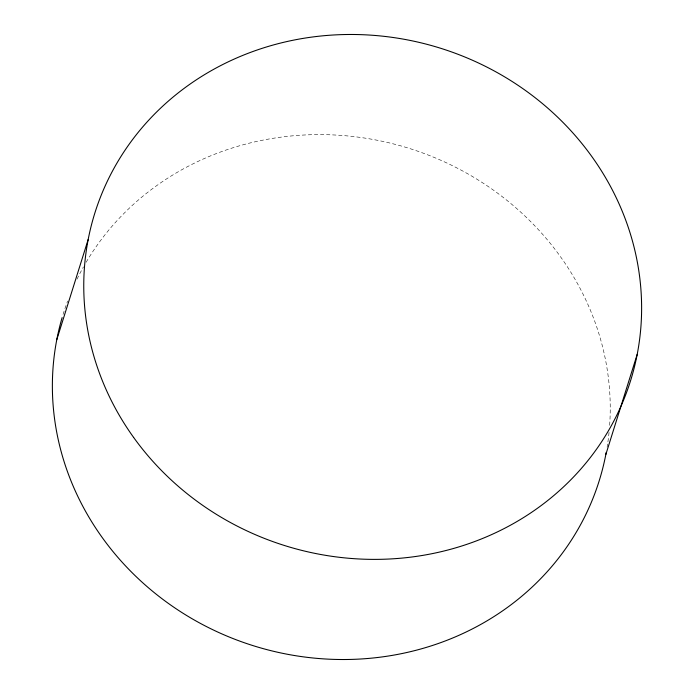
<?xml version="1.0" encoding="UTF-8"?>
<svg xmlns="http://www.w3.org/2000/svg" width="694" height="694" viewBox="0 0 694 694"><rect width="100%" height="100%" fill="white"/><g stroke="black" fill="none" stroke-linecap="round" stroke-linejoin="round"><path stroke-width="0.52" stroke-dasharray="3.47 2.6" d="M63.067 314.469A280.671 260.597 17.4 0 1 67.622 301.066M77.025 279.162A280.671 260.597 17.4 0 1 83.462 266.895M86.125 262.271A280.671 260.597 17.4 0 1 409.052 148.334A280.671 260.597 17.4 0 1 609.601 425.943M609.046 432.371A280.671 260.597 17.4 0 1 607.762 442.989M607.606 444.047A280.671 260.597 17.4 0 1 607.12 447.196"/><path stroke-width="1.04" d="M56.795 339.644L88.173 239.508M605.827 454.492L637.205 354.356M606.218 452.419A280.671 260.597 17.4 0 1 271.059 650.694A280.671 260.597 17.4 0 1 62.13 317.592M133.612 437.411A280.671 260.597 17.4 0 0 615.049 418.682A280.671 260.597 17.4 0 0 339.409 34.7A280.671 260.597 17.4 0 0 133.612 437.411"/></g></svg>
